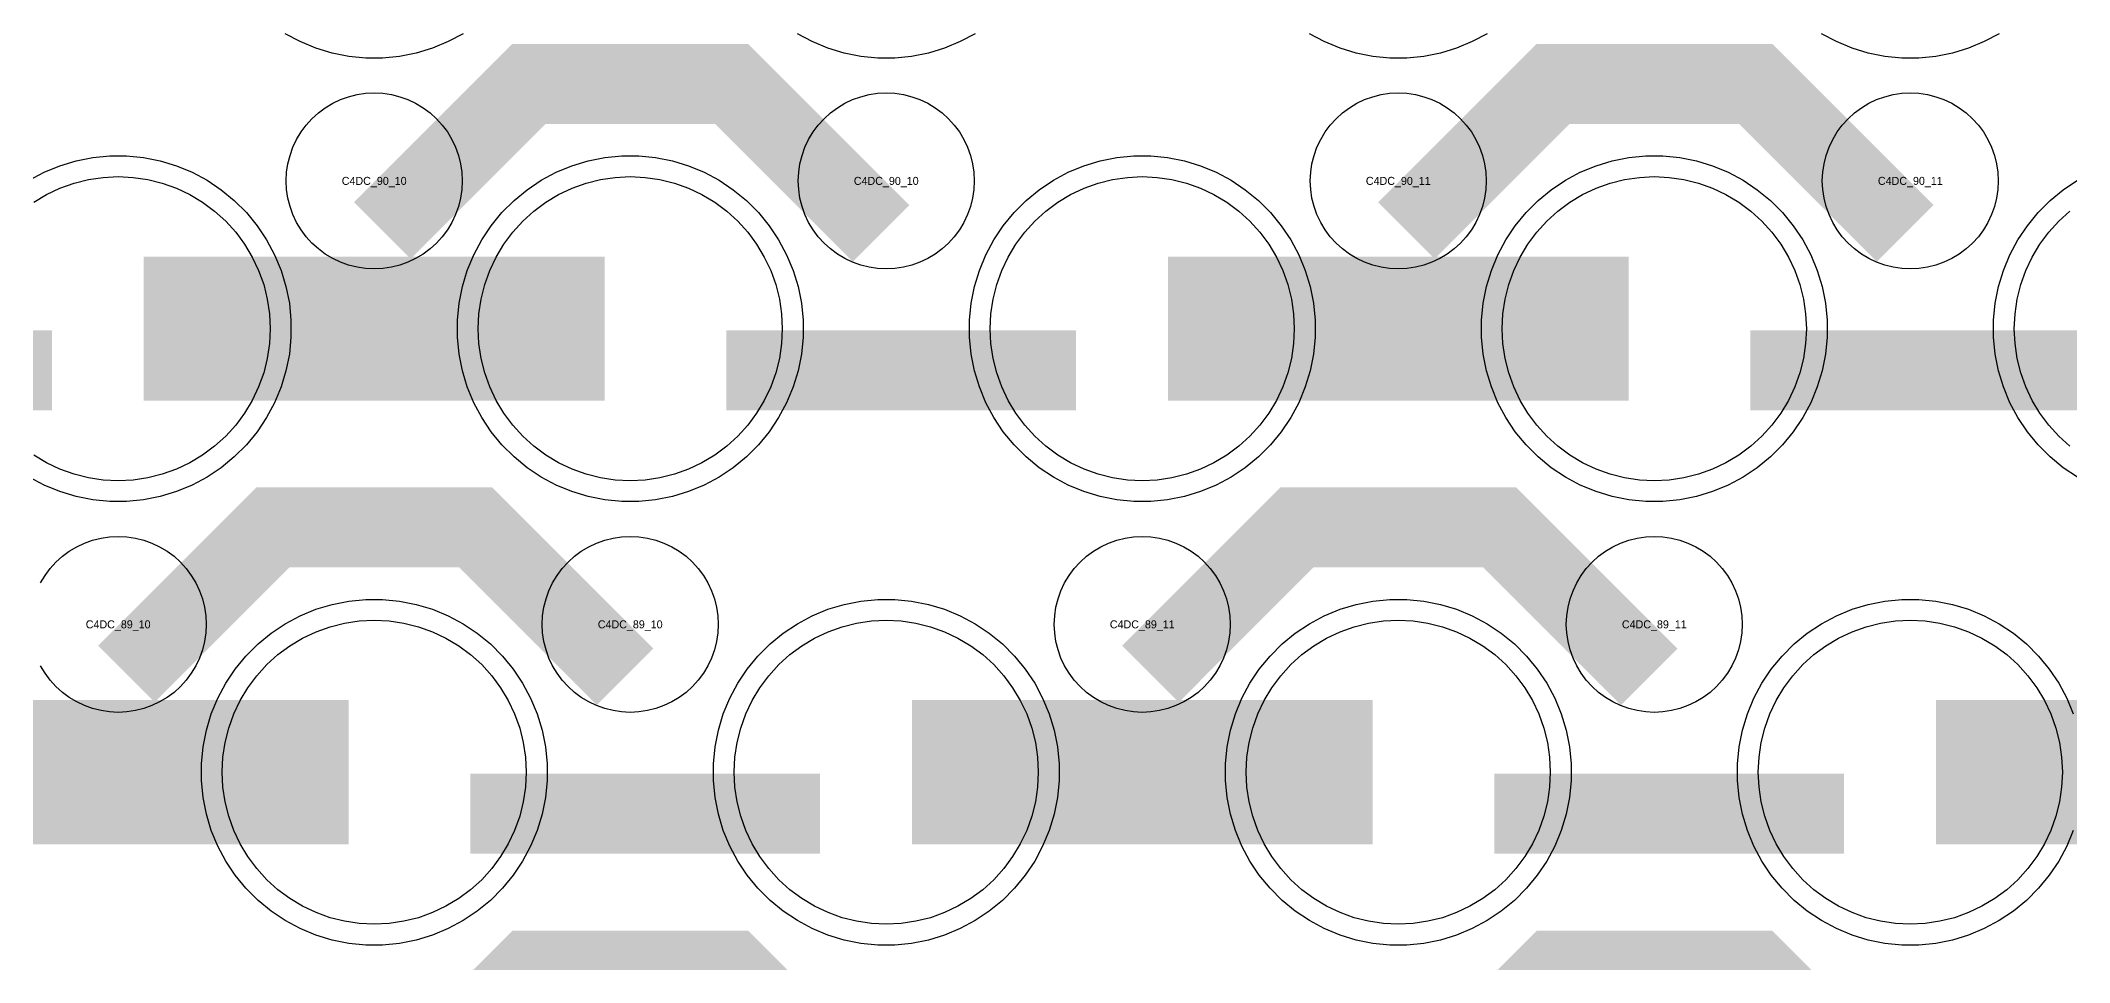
# Model space of a CAD drawing. Extents: x -11880 to 11880, y -14992 to 14992.
# Drawn here: x -8824 to -8190, y -2567 to -2279 of the extents above; entities that cross this region are included whole.
import ezdxf
from ezdxf.enums import TextEntityAlignment as Align

# ---------------------------------------------------------------- set-up
doc = ezdxf.new("R2010")
doc.units = 0
doc.header["$MEASUREMENT"] = 0
for name, color, linetype in [('GDS_775_DT_237', 138, 'CONTINUOUS'), ('RDL1_FS', 34, 'CONTINUOUS'), ('RDL_BS', 160, 'CONTINUOUS')]:
    doc.layers.add(name, color=color, linetype=linetype)

msp = doc.modelspace()

# ---------------------------------------------------------------- linework, layer by layer
at = {"layer": 'RDL1_FS', "color": 11, "true_color": 0xf27172}
for points in [[(-8826.395, -2329.298), (-8822.395, -2326.9), (-8818.181, -2324.908), (-8813.791, -2323.336), (-8809.268, -2322.204), (-8804.657, -2321.52), (-8800, -2321.291), (-8795.343, -2321.52), (-8790.732, -2322.204), (-8786.209, -2323.336), (-8781.819, -2324.908), (-8777.605, -2326.9), (-8773.605, -2329.298), (-8769.86, -2332.076), (-8766.406, -2335.206), (-8763.276, -2338.66), (-8760.498, -2342.405), (-8758.1, -2346.405), (-8756.108, -2350.619), (-8754.536, -2355.009), (-8753.404, -2359.532), (-8752.72, -2364.143), (-8752.491, -2368.8), (-8752.72, -2373.457), (-8753.404, -2378.068), (-8754.536, -2382.591), (-8756.108, -2386.981), (-8758.1, -2391.195), (-8760.498, -2395.195), (-8763.276, -2398.94), (-8766.406, -2402.394), (-8769.86, -2405.524), (-8773.605, -2408.302), (-8777.605, -2410.7), (-8781.819, -2412.692), (-8786.209, -2414.264), (-8790.732, -2415.396), (-8795.343, -2416.08), (-8800, -2416.309), (-8804.657, -2416.08), (-8809.268, -2415.396), (-8813.791, -2414.264), (-8818.181, -2412.692), (-8822.395, -2410.7), (-8826.395, -2408.302)], [(-8190.14, -2405.524), (-8193.594, -2402.394), (-8196.724, -2398.94), (-8199.502, -2395.195), (-8201.9, -2391.195), (-8203.892, -2386.981), (-8205.464, -2382.591), (-8206.596, -2378.068), (-8207.28, -2373.457), (-8207.509, -2368.8), (-8207.28, -2364.143), (-8206.596, -2359.532), (-8205.464, -2355.009), (-8203.892, -2350.619), (-8201.9, -2346.405), (-8199.502, -2342.405), (-8196.724, -2338.66), (-8193.594, -2335.206), (-8190.14, -2332.076)]]:
    msp.add_lwpolyline(points, dxfattribs=at)
for points in [[(-8640, -2416.309), (-8644.657, -2416.08), (-8649.268, -2415.396), (-8653.791, -2414.264), (-8658.181, -2412.692), (-8662.395, -2410.7), (-8666.395, -2408.302), (-8670.14, -2405.524), (-8673.594, -2402.394), (-8676.724, -2398.94), (-8679.502, -2395.195), (-8681.9, -2391.195), (-8683.892, -2386.981), (-8685.464, -2382.591), (-8686.596, -2378.068), (-8687.28, -2373.457), (-8687.509, -2368.8), (-8687.28, -2364.143), (-8686.596, -2359.532), (-8685.464, -2355.009), (-8683.892, -2350.619), (-8681.9, -2346.405), (-8679.502, -2342.405), (-8676.724, -2338.66), (-8673.594, -2335.206), (-8670.14, -2332.076), (-8666.395, -2329.298), (-8662.395, -2326.9), (-8658.181, -2324.908), (-8653.791, -2323.336), (-8649.268, -2322.204), (-8644.657, -2321.52), (-8640, -2321.291), (-8635.343, -2321.52), (-8630.732, -2322.204), (-8626.209, -2323.336), (-8621.819, -2324.908), (-8617.605, -2326.9), (-8613.605, -2329.298), (-8609.86, -2332.076), (-8606.406, -2335.206), (-8603.276, -2338.66), (-8600.498, -2342.405), (-8598.1, -2346.405), (-8596.108, -2350.619), (-8594.536, -2355.009), (-8593.404, -2359.532), (-8592.72, -2364.143), (-8592.491, -2368.8), (-8592.72, -2373.457), (-8593.404, -2378.068), (-8594.536, -2382.591), (-8596.108, -2386.981), (-8598.1, -2391.195), (-8600.498, -2395.195), (-8603.276, -2398.94), (-8606.406, -2402.394), (-8609.86, -2405.524), (-8613.605, -2408.302), (-8617.605, -2410.7), (-8621.819, -2412.692), (-8626.209, -2414.264), (-8630.732, -2415.396), (-8635.343, -2416.08)], [(-8480, -2416.309), (-8484.657, -2416.08), (-8489.268, -2415.396), (-8493.791, -2414.264), (-8498.181, -2412.692), (-8502.395, -2410.7), (-8506.395, -2408.302), (-8510.14, -2405.524), (-8513.594, -2402.394), (-8516.724, -2398.94), (-8519.502, -2395.195), (-8521.9, -2391.195), (-8523.892, -2386.981), (-8525.464, -2382.591), (-8526.596, -2378.068), (-8527.28, -2373.457), (-8527.509, -2368.8), (-8527.28, -2364.143), (-8526.596, -2359.532), (-8525.464, -2355.009), (-8523.892, -2350.619), (-8521.9, -2346.405), (-8519.502, -2342.405), (-8516.724, -2338.66), (-8513.594, -2335.206), (-8510.14, -2332.076), (-8506.395, -2329.298), (-8502.395, -2326.9), (-8498.181, -2324.908), (-8493.791, -2323.336), (-8489.268, -2322.204), (-8484.657, -2321.52), (-8480, -2321.291), (-8475.343, -2321.52), (-8470.732, -2322.204), (-8466.209, -2323.336), (-8461.819, -2324.908), (-8457.605, -2326.9), (-8453.605, -2329.298), (-8449.86, -2332.076), (-8446.406, -2335.206), (-8443.276, -2338.66), (-8440.498, -2342.405), (-8438.1, -2346.405), (-8436.108, -2350.619), (-8434.536, -2355.009), (-8433.404, -2359.532), (-8432.72, -2364.143), (-8432.491, -2368.8), (-8432.72, -2373.457), (-8433.404, -2378.068), (-8434.536, -2382.591), (-8436.108, -2386.981), (-8438.1, -2391.195), (-8440.498, -2395.195), (-8443.276, -2398.94), (-8446.406, -2402.394), (-8449.86, -2405.524), (-8453.605, -2408.302), (-8457.605, -2410.7), (-8461.819, -2412.692), (-8466.209, -2414.264), (-8470.732, -2415.396), (-8475.343, -2416.08)], [(-8320, -2416.309), (-8324.657, -2416.08), (-8329.268, -2415.396), (-8333.791, -2414.264), (-8338.181, -2412.692), (-8342.395, -2410.7), (-8346.395, -2408.302), (-8350.14, -2405.524), (-8353.594, -2402.394), (-8356.724, -2398.94), (-8359.502, -2395.195), (-8361.9, -2391.195), (-8363.892, -2386.981), (-8365.464, -2382.591), (-8366.596, -2378.068), (-8367.28, -2373.457), (-8367.509, -2368.8), (-8367.28, -2364.143), (-8366.596, -2359.532), (-8365.464, -2355.009), (-8363.892, -2350.619), (-8361.9, -2346.405), (-8359.502, -2342.405), (-8356.724, -2338.66), (-8353.594, -2335.206), (-8350.14, -2332.076), (-8346.395, -2329.298), (-8342.395, -2326.9), (-8338.181, -2324.908), (-8333.791, -2323.336), (-8329.268, -2322.204), (-8324.657, -2321.52), (-8320, -2321.291), (-8315.343, -2321.52), (-8310.732, -2322.204), (-8306.209, -2323.336), (-8301.819, -2324.908), (-8297.605, -2326.9), (-8293.605, -2329.298), (-8289.86, -2332.076), (-8286.406, -2335.206), (-8283.276, -2338.66), (-8280.498, -2342.405), (-8278.1, -2346.405), (-8276.108, -2350.619), (-8274.536, -2355.009), (-8273.404, -2359.532), (-8272.72, -2364.143), (-8272.491, -2368.8), (-8272.72, -2373.457), (-8273.404, -2378.068), (-8274.536, -2382.591), (-8276.108, -2386.981), (-8278.1, -2391.195), (-8280.498, -2395.195), (-8283.276, -2398.94), (-8286.406, -2402.394), (-8289.86, -2405.524), (-8293.605, -2408.302), (-8297.605, -2410.7), (-8301.819, -2412.692), (-8306.209, -2414.264), (-8310.732, -2415.396), (-8315.343, -2416.08)]]:
    msp.add_lwpolyline(points, close=True, dxfattribs=at)
for points in [[(-8791.998, -2368.8, 45, 45, 0), (-8719.998, -2368.8, 45, 45, 0)], [(-8719.998, -2368.8, 45, 45, 0), (-8647.998, -2368.8, 45, 45, 0)], [(-8471.998, -2368.8, 45, 45, 0), (-8399.998, -2368.8, 45, 45, 0)], [(-8399.998, -2368.8, 45, 45, 0), (-8327.998, -2368.8, 45, 45, 0)]]:
    msp.add_lwpolyline(points, format="xyseb", dxfattribs=at)
at = {"layer": 'RDL1_FS'}
for points in [[(-8720, -2554.869), (-8724.657, -2554.64), (-8729.268, -2553.956), (-8733.791, -2552.824), (-8738.181, -2551.252), (-8742.395, -2549.26), (-8746.395, -2546.862), (-8750.14, -2544.084), (-8753.594, -2540.954), (-8756.724, -2537.5), (-8759.502, -2533.755), (-8761.9, -2529.755), (-8763.892, -2525.541), (-8765.464, -2521.151), (-8766.596, -2516.628), (-8767.28, -2512.017), (-8767.509, -2507.36), (-8767.28, -2502.703), (-8766.596, -2498.092), (-8765.464, -2493.569), (-8763.892, -2489.179), (-8761.9, -2484.965), (-8759.502, -2480.965), (-8756.724, -2477.22), (-8753.594, -2473.766), (-8750.14, -2470.636), (-8746.395, -2467.858), (-8742.395, -2465.46), (-8738.181, -2463.468), (-8733.791, -2461.896), (-8729.268, -2460.764), (-8724.657, -2460.08), (-8720, -2459.851), (-8715.343, -2460.08), (-8710.732, -2460.764), (-8706.209, -2461.896), (-8701.819, -2463.468), (-8697.605, -2465.46), (-8693.605, -2467.858), (-8689.86, -2470.636), (-8686.406, -2473.766), (-8683.276, -2477.22), (-8680.498, -2480.965), (-8678.1, -2484.965), (-8676.108, -2489.179), (-8674.536, -2493.569), (-8673.404, -2498.092), (-8672.72, -2502.703), (-8672.491, -2507.36), (-8672.72, -2512.017), (-8673.404, -2516.628), (-8674.536, -2521.151), (-8676.108, -2525.541), (-8678.1, -2529.755), (-8680.498, -2533.755), (-8683.276, -2537.5), (-8686.406, -2540.954), (-8689.86, -2544.084), (-8693.605, -2546.862), (-8697.605, -2549.26), (-8701.819, -2551.252), (-8706.209, -2552.824), (-8710.732, -2553.956), (-8715.343, -2554.64)], [(-8560, -2554.869), (-8564.657, -2554.64), (-8569.268, -2553.956), (-8573.791, -2552.824), (-8578.181, -2551.252), (-8582.395, -2549.26), (-8586.395, -2546.862), (-8590.14, -2544.084), (-8593.594, -2540.954), (-8596.724, -2537.5), (-8599.502, -2533.755), (-8601.9, -2529.755), (-8603.892, -2525.541), (-8605.464, -2521.151), (-8606.596, -2516.628), (-8607.28, -2512.017), (-8607.509, -2507.36), (-8607.28, -2502.703), (-8606.596, -2498.092), (-8605.464, -2493.569), (-8603.892, -2489.179), (-8601.9, -2484.965), (-8599.502, -2480.965), (-8596.724, -2477.22), (-8593.594, -2473.766), (-8590.14, -2470.636), (-8586.395, -2467.858), (-8582.395, -2465.46), (-8578.181, -2463.468), (-8573.791, -2461.896), (-8569.268, -2460.764), (-8564.657, -2460.08), (-8560, -2459.851), (-8555.343, -2460.08), (-8550.732, -2460.764), (-8546.209, -2461.896), (-8541.819, -2463.468), (-8537.605, -2465.46), (-8533.605, -2467.858), (-8529.86, -2470.636), (-8526.406, -2473.766), (-8523.276, -2477.22), (-8520.498, -2480.965), (-8518.1, -2484.965), (-8516.108, -2489.179), (-8514.536, -2493.569), (-8513.404, -2498.092), (-8512.72, -2502.703), (-8512.491, -2507.36), (-8512.72, -2512.017), (-8513.404, -2516.628), (-8514.536, -2521.151), (-8516.108, -2525.541), (-8518.1, -2529.755), (-8520.498, -2533.755), (-8523.276, -2537.5), (-8526.406, -2540.954), (-8529.86, -2544.084), (-8533.605, -2546.862), (-8537.605, -2549.26), (-8541.819, -2551.252), (-8546.209, -2552.824), (-8550.732, -2553.956), (-8555.343, -2554.64)], [(-8400, -2554.869), (-8404.657, -2554.64), (-8409.268, -2553.956), (-8413.791, -2552.824), (-8418.181, -2551.252), (-8422.395, -2549.26), (-8426.395, -2546.862), (-8430.14, -2544.084), (-8433.594, -2540.954), (-8436.724, -2537.5), (-8439.502, -2533.755), (-8441.9, -2529.755), (-8443.892, -2525.541), (-8445.464, -2521.151), (-8446.596, -2516.628), (-8447.28, -2512.017), (-8447.509, -2507.36), (-8447.28, -2502.703), (-8446.596, -2498.092), (-8445.464, -2493.569), (-8443.892, -2489.179), (-8441.9, -2484.965), (-8439.502, -2480.965), (-8436.724, -2477.22), (-8433.594, -2473.766), (-8430.14, -2470.636), (-8426.395, -2467.858), (-8422.395, -2465.46), (-8418.181, -2463.468), (-8413.791, -2461.896), (-8409.268, -2460.764), (-8404.657, -2460.08), (-8400, -2459.851), (-8395.343, -2460.08), (-8390.732, -2460.764), (-8386.209, -2461.896), (-8381.819, -2463.468), (-8377.605, -2465.46), (-8373.605, -2467.858), (-8369.86, -2470.636), (-8366.406, -2473.766), (-8363.276, -2477.22), (-8360.498, -2480.965), (-8358.1, -2484.965), (-8356.108, -2489.179), (-8354.536, -2493.569), (-8353.404, -2498.092), (-8352.72, -2502.703), (-8352.491, -2507.36), (-8352.72, -2512.017), (-8353.404, -2516.628), (-8354.536, -2521.151), (-8356.108, -2525.541), (-8358.1, -2529.755), (-8360.498, -2533.755), (-8363.276, -2537.5), (-8366.406, -2540.954), (-8369.86, -2544.084), (-8373.605, -2546.862), (-8377.605, -2549.26), (-8381.819, -2551.252), (-8386.209, -2552.824), (-8390.732, -2553.956), (-8395.343, -2554.64)], [(-8240, -2554.869), (-8244.657, -2554.64), (-8249.268, -2553.956), (-8253.791, -2552.824), (-8258.181, -2551.252), (-8262.395, -2549.26), (-8266.395, -2546.862), (-8270.14, -2544.084), (-8273.594, -2540.954), (-8276.724, -2537.5), (-8279.502, -2533.755), (-8281.9, -2529.755), (-8283.892, -2525.541), (-8285.464, -2521.151), (-8286.596, -2516.628), (-8287.28, -2512.017), (-8287.509, -2507.36), (-8287.28, -2502.703), (-8286.596, -2498.092), (-8285.464, -2493.569), (-8283.892, -2489.179), (-8281.9, -2484.965), (-8279.502, -2480.965), (-8276.724, -2477.22), (-8273.594, -2473.766), (-8270.14, -2470.636), (-8266.395, -2467.858), (-8262.395, -2465.46), (-8258.181, -2463.468), (-8253.791, -2461.896), (-8249.268, -2460.764), (-8244.657, -2460.08), (-8240, -2459.851), (-8235.343, -2460.08), (-8230.732, -2460.764), (-8226.209, -2461.896), (-8221.819, -2463.468), (-8217.605, -2465.46), (-8213.605, -2467.858), (-8209.86, -2470.636), (-8206.406, -2473.766), (-8203.276, -2477.22), (-8200.498, -2480.965), (-8198.1, -2484.965), (-8196.108, -2489.179), (-8194.536, -2493.569), (-8193.404, -2498.092), (-8192.72, -2502.703), (-8192.491, -2507.36), (-8192.72, -2512.017), (-8193.404, -2516.628), (-8194.536, -2521.151), (-8196.108, -2525.541), (-8198.1, -2529.755), (-8200.498, -2533.755), (-8203.276, -2537.5), (-8206.406, -2540.954), (-8209.86, -2544.084), (-8213.605, -2546.862), (-8217.605, -2549.26), (-8221.819, -2551.252), (-8226.209, -2552.824), (-8230.732, -2553.956), (-8235.343, -2554.64)]]:
    msp.add_lwpolyline(points, close=True, dxfattribs=at)
for points in [[(-8871.998, -2507.36, 45, 45, 0), (-8799.998, -2507.36, 45, 45, 0)], [(-8799.998, -2507.36, 45, 45, 0), (-8727.998, -2507.36, 45, 45, 0)], [(-8551.998, -2507.36, 45, 45, 0), (-8479.998, -2507.36, 45, 45, 0)], [(-8479.998, -2507.36, 45, 45, 0), (-8407.998, -2507.36, 45, 45, 0)], [(-8231.998, -2507.36, 45, 45, 0), (-8159.998, -2507.36, 45, 45, 0)]]:
    msp.add_lwpolyline(points, format="xyseb", dxfattribs=at)
at = {"layer": 'RDL_BS', "color": 11, "true_color": 0xf27172}
for points in [[(-8692.223, -2276.618), (-8696.885, -2279.11), (-8701.795, -2281.141), (-8706.835, -2282.672), (-8712.062, -2283.718), (-8717.356, -2284.235), (-8722.644, -2284.235), (-8727.938, -2283.718), (-8733.165, -2282.672), (-8738.205, -2281.141), (-8743.115, -2279.11), (-8747.777, -2276.618)], [(-8532.223, -2276.618), (-8536.885, -2279.11), (-8541.795, -2281.141), (-8546.835, -2282.672), (-8552.062, -2283.718), (-8557.356, -2284.235), (-8562.644, -2284.235), (-8567.938, -2283.718), (-8573.165, -2282.672), (-8578.205, -2281.141), (-8583.115, -2279.11), (-8587.777, -2276.618)], [(-8372.223, -2276.618), (-8376.885, -2279.11), (-8381.795, -2281.141), (-8386.835, -2282.672), (-8392.062, -2283.718), (-8397.356, -2284.235), (-8402.644, -2284.235), (-8407.938, -2283.718), (-8413.165, -2282.672), (-8418.205, -2281.141), (-8423.115, -2279.11), (-8427.777, -2276.618)], [(-8212.223, -2276.618), (-8216.885, -2279.11), (-8221.795, -2281.141), (-8226.835, -2282.672), (-8232.062, -2283.718), (-8237.356, -2284.235), (-8242.644, -2284.235), (-8247.938, -2283.718), (-8253.165, -2282.672), (-8258.205, -2281.141), (-8263.115, -2279.11), (-8267.777, -2276.618)], [(-8827.777, -2322.417), (-8823.115, -2319.925), (-8818.205, -2317.894), (-8813.165, -2316.363), (-8807.938, -2315.317), (-8802.644, -2314.8), (-8797.356, -2314.8), (-8792.062, -2315.317), (-8786.835, -2316.363), (-8781.795, -2317.894), (-8776.885, -2319.925), (-8772.223, -2322.417), (-8767.809, -2325.364), (-8763.708, -2328.726), (-8759.926, -2332.508), (-8756.564, -2336.609), (-8753.617, -2341.023), (-8751.125, -2345.685), (-8749.094, -2350.595), (-8747.563, -2355.635), (-8746.517, -2360.862), (-8746, -2366.156), (-8746, -2371.444), (-8746.517, -2376.738), (-8747.563, -2381.965), (-8749.094, -2387.005), (-8751.125, -2391.915), (-8753.617, -2396.577), (-8756.564, -2400.991), (-8759.926, -2405.092), (-8763.708, -2408.874), (-8767.809, -2412.236), (-8772.223, -2415.183), (-8776.885, -2417.675), (-8781.795, -2419.706), (-8786.835, -2421.237), (-8792.062, -2422.283), (-8797.356, -2422.8), (-8802.644, -2422.8), (-8807.938, -2422.283), (-8813.165, -2421.237), (-8818.205, -2419.706), (-8823.115, -2417.675), (-8827.777, -2415.183)], [(-8187.777, -2415.183), (-8192.191, -2412.236), (-8196.292, -2408.874), (-8200.074, -2405.092), (-8203.436, -2400.991), (-8206.383, -2396.577), (-8208.875, -2391.915), (-8210.906, -2387.005), (-8212.437, -2381.965), (-8213.483, -2376.738), (-8214, -2371.444), (-8214, -2366.156), (-8213.483, -2360.862), (-8212.437, -2355.635), (-8210.906, -2350.595), (-8208.875, -2345.685), (-8206.383, -2341.023), (-8203.436, -2336.609), (-8200.074, -2332.508), (-8196.292, -2328.726), (-8192.191, -2325.364), (-8187.777, -2322.417)]]:
    msp.add_lwpolyline(points, dxfattribs=at)
at = {"layer": 'RDL_BS'}
for points in [[(-8717.438, -2338.114, 25, 25, 0), (-8671.623, -2292.299, 25, 25, 0), (-8638.07, -2292.299, 25, 25, 0)], [(-8561.599, -2339.013, 25, 25, 0), (-8608.313, -2292.299, 25, 25, 0), (-8638.071, -2292.299, 25, 25, 0)], [(-8397.438, -2338.114, 25, 25, 0), (-8351.623, -2292.299, 25, 25, 0), (-8318.07, -2292.299, 25, 25, 0)], [(-8241.599, -2339.013, 25, 25, 0), (-8288.313, -2292.299, 25, 25, 0), (-8318.071, -2292.299, 25, 25, 0)], [(-8797.438, -2476.674, 25, 25, 0), (-8751.623, -2430.859, 25, 25, 0), (-8718.07, -2430.859, 25, 25, 0)], [(-8641.599, -2477.573, 25, 25, 0), (-8688.313, -2430.859, 25, 25, 0), (-8718.071, -2430.859, 25, 25, 0)], [(-8477.438, -2476.674, 25, 25, 0), (-8431.623, -2430.859, 25, 25, 0), (-8398.07, -2430.859, 25, 25, 0)], [(-8321.599, -2477.573, 25, 25, 0), (-8368.313, -2430.859, 25, 25, 0), (-8398.071, -2430.859, 25, 25, 0)], [(-8689.984, -2520.373, 25, 25, 0), (-8580.719, -2520.373, 25, 25, 0)], [(-8369.984, -2520.373, 25, 25, 0), (-8260.719, -2520.373, 25, 25, 0)], [(-8717.438, -2615.239, 25, 25, 0), (-8671.623, -2569.424, 25, 25, 0), (-8638.07, -2569.424, 25, 25, 0)], [(-8561.599, -2616.138, 25, 25, 0), (-8608.313, -2569.424, 25, 25, 0), (-8638.071, -2569.424, 25, 25, 0)], [(-8397.438, -2615.239, 25, 25, 0), (-8351.623, -2569.424, 25, 25, 0), (-8318.07, -2569.424, 25, 25, 0)], [(-8241.599, -2616.138, 25, 25, 0), (-8288.313, -2569.424, 25, 25, 0), (-8318.071, -2569.424, 25, 25, 0)]]:
    msp.add_lwpolyline(points, format="xyseb", dxfattribs=at)
for points in [[(-8720, -2350.106), (-8722.693, -2349.974), (-8725.365, -2349.578), (-8727.984, -2348.921), (-8730.519, -2348.014), (-8732.956, -2346.862), (-8735.28, -2345.469), (-8737.443, -2343.866), (-8739.442, -2342.054), (-8741.254, -2340.055), (-8742.857, -2337.892), (-8744.25, -2335.568), (-8745.402, -2333.131), (-8746.309, -2330.596), (-8746.966, -2327.977), (-8747.362, -2325.305), (-8747.494, -2322.612), (-8747.362, -2319.919), (-8746.966, -2317.247), (-8746.309, -2314.628), (-8745.402, -2312.093), (-8744.25, -2309.656), (-8742.857, -2307.332), (-8741.254, -2305.169), (-8739.442, -2303.17), (-8737.443, -2301.358), (-8735.28, -2299.755), (-8732.956, -2298.362), (-8730.519, -2297.21), (-8727.984, -2296.303), (-8725.365, -2295.646), (-8722.693, -2295.25), (-8720, -2295.118), (-8717.307, -2295.25), (-8714.635, -2295.646), (-8712.016, -2296.303), (-8709.481, -2297.21), (-8707.044, -2298.362), (-8704.72, -2299.755), (-8702.557, -2301.358), (-8700.558, -2303.17), (-8698.746, -2305.169), (-8697.143, -2307.332), (-8695.75, -2309.656), (-8694.598, -2312.093), (-8693.691, -2314.628), (-8693.034, -2317.247), (-8692.638, -2319.919), (-8692.506, -2322.612), (-8692.638, -2325.305), (-8693.034, -2327.977), (-8693.691, -2330.596), (-8694.598, -2333.131), (-8695.75, -2335.568), (-8697.143, -2337.892), (-8698.746, -2340.055), (-8700.558, -2342.054), (-8702.557, -2343.866), (-8704.72, -2345.469), (-8707.044, -2346.862), (-8709.481, -2348.014), (-8712.016, -2348.921), (-8714.635, -2349.578), (-8717.307, -2349.974)], [(-8560, -2350.106), (-8562.693, -2349.974), (-8565.365, -2349.578), (-8567.984, -2348.921), (-8570.519, -2348.014), (-8572.956, -2346.862), (-8575.28, -2345.469), (-8577.443, -2343.866), (-8579.442, -2342.054), (-8581.254, -2340.055), (-8582.857, -2337.892), (-8584.25, -2335.568), (-8585.402, -2333.131), (-8586.309, -2330.596), (-8586.966, -2327.977), (-8587.362, -2325.305), (-8587.494, -2322.612), (-8587.362, -2319.919), (-8586.966, -2317.247), (-8586.309, -2314.628), (-8585.402, -2312.093), (-8584.25, -2309.656), (-8582.857, -2307.332), (-8581.254, -2305.169), (-8579.442, -2303.17), (-8577.443, -2301.358), (-8575.28, -2299.755), (-8572.956, -2298.362), (-8570.519, -2297.21), (-8567.984, -2296.303), (-8565.365, -2295.646), (-8562.693, -2295.25), (-8560, -2295.118), (-8557.307, -2295.25), (-8554.635, -2295.646), (-8552.016, -2296.303), (-8549.481, -2297.21), (-8547.044, -2298.362), (-8544.72, -2299.755), (-8542.557, -2301.358), (-8540.558, -2303.17), (-8538.746, -2305.169), (-8537.143, -2307.332), (-8535.75, -2309.656), (-8534.598, -2312.093), (-8533.691, -2314.628), (-8533.034, -2317.247), (-8532.638, -2319.919), (-8532.506, -2322.612), (-8532.638, -2325.305), (-8533.034, -2327.977), (-8533.691, -2330.596), (-8534.598, -2333.131), (-8535.75, -2335.568), (-8537.143, -2337.892), (-8538.746, -2340.055), (-8540.558, -2342.054), (-8542.557, -2343.866), (-8544.72, -2345.469), (-8547.044, -2346.862), (-8549.481, -2348.014), (-8552.016, -2348.921), (-8554.635, -2349.578), (-8557.307, -2349.974)], [(-8400, -2350.106), (-8402.693, -2349.974), (-8405.365, -2349.578), (-8407.984, -2348.921), (-8410.519, -2348.014), (-8412.956, -2346.862), (-8415.28, -2345.469), (-8417.443, -2343.866), (-8419.442, -2342.054), (-8421.254, -2340.055), (-8422.857, -2337.892), (-8424.25, -2335.568), (-8425.402, -2333.131), (-8426.309, -2330.596), (-8426.966, -2327.977), (-8427.362, -2325.305), (-8427.494, -2322.612), (-8427.362, -2319.919), (-8426.966, -2317.247), (-8426.309, -2314.628), (-8425.402, -2312.093), (-8424.25, -2309.656), (-8422.857, -2307.332), (-8421.254, -2305.169), (-8419.442, -2303.17), (-8417.443, -2301.358), (-8415.28, -2299.755), (-8412.956, -2298.362), (-8410.519, -2297.21), (-8407.984, -2296.303), (-8405.365, -2295.646), (-8402.693, -2295.25), (-8400, -2295.118), (-8397.307, -2295.25), (-8394.635, -2295.646), (-8392.016, -2296.303), (-8389.481, -2297.21), (-8387.044, -2298.362), (-8384.72, -2299.755), (-8382.557, -2301.358), (-8380.558, -2303.17), (-8378.746, -2305.169), (-8377.143, -2307.332), (-8375.75, -2309.656), (-8374.598, -2312.093), (-8373.691, -2314.628), (-8373.034, -2317.247), (-8372.638, -2319.919), (-8372.506, -2322.612), (-8372.638, -2325.305), (-8373.034, -2327.977), (-8373.691, -2330.596), (-8374.598, -2333.131), (-8375.75, -2335.568), (-8377.143, -2337.892), (-8378.746, -2340.055), (-8380.558, -2342.054), (-8382.557, -2343.866), (-8384.72, -2345.469), (-8387.044, -2346.862), (-8389.481, -2348.014), (-8392.016, -2348.921), (-8394.635, -2349.578), (-8397.307, -2349.974)], [(-8240, -2350.106), (-8242.693, -2349.974), (-8245.365, -2349.578), (-8247.984, -2348.921), (-8250.519, -2348.014), (-8252.956, -2346.862), (-8255.28, -2345.469), (-8257.443, -2343.866), (-8259.442, -2342.054), (-8261.254, -2340.055), (-8262.857, -2337.892), (-8264.25, -2335.568), (-8265.402, -2333.131), (-8266.309, -2330.596), (-8266.966, -2327.977), (-8267.362, -2325.305), (-8267.494, -2322.612), (-8267.362, -2319.919), (-8266.966, -2317.247), (-8266.309, -2314.628), (-8265.402, -2312.093), (-8264.25, -2309.656), (-8262.857, -2307.332), (-8261.254, -2305.169), (-8259.442, -2303.17), (-8257.443, -2301.358), (-8255.28, -2299.755), (-8252.956, -2298.362), (-8250.519, -2297.21), (-8247.984, -2296.303), (-8245.365, -2295.646), (-8242.693, -2295.25), (-8240, -2295.118), (-8237.307, -2295.25), (-8234.635, -2295.646), (-8232.016, -2296.303), (-8229.481, -2297.21), (-8227.044, -2298.362), (-8224.72, -2299.755), (-8222.557, -2301.358), (-8220.558, -2303.17), (-8218.746, -2305.169), (-8217.143, -2307.332), (-8215.75, -2309.656), (-8214.598, -2312.093), (-8213.691, -2314.628), (-8213.034, -2317.247), (-8212.638, -2319.919), (-8212.506, -2322.612), (-8212.638, -2325.305), (-8213.034, -2327.977), (-8213.691, -2330.596), (-8214.598, -2333.131), (-8215.75, -2335.568), (-8217.143, -2337.892), (-8218.746, -2340.055), (-8220.558, -2342.054), (-8222.557, -2343.866), (-8224.72, -2345.469), (-8227.044, -2346.862), (-8229.481, -2348.014), (-8232.016, -2348.921), (-8234.635, -2349.578), (-8237.307, -2349.974)], [(-8640, -2488.666), (-8642.693, -2488.534), (-8645.365, -2488.138), (-8647.984, -2487.481), (-8650.519, -2486.574), (-8652.956, -2485.422), (-8655.28, -2484.029), (-8657.443, -2482.426), (-8659.442, -2480.614), (-8661.254, -2478.615), (-8662.857, -2476.452), (-8664.25, -2474.128), (-8665.402, -2471.691), (-8666.309, -2469.156), (-8666.966, -2466.537), (-8667.362, -2463.865), (-8667.494, -2461.172), (-8667.362, -2458.479), (-8666.966, -2455.807), (-8666.309, -2453.188), (-8665.402, -2450.653), (-8664.25, -2448.216), (-8662.857, -2445.892), (-8661.254, -2443.729), (-8659.442, -2441.73), (-8657.443, -2439.918), (-8655.28, -2438.315), (-8652.956, -2436.922), (-8650.519, -2435.77), (-8647.984, -2434.863), (-8645.365, -2434.206), (-8642.693, -2433.81), (-8640, -2433.678), (-8637.307, -2433.81), (-8634.635, -2434.206), (-8632.016, -2434.863), (-8629.481, -2435.77), (-8627.044, -2436.922), (-8624.72, -2438.315), (-8622.557, -2439.918), (-8620.558, -2441.73), (-8618.746, -2443.729), (-8617.143, -2445.892), (-8615.75, -2448.216), (-8614.598, -2450.653), (-8613.691, -2453.188), (-8613.034, -2455.807), (-8612.638, -2458.479), (-8612.506, -2461.172), (-8612.638, -2463.865), (-8613.034, -2466.537), (-8613.691, -2469.156), (-8614.598, -2471.691), (-8615.75, -2474.128), (-8617.143, -2476.452), (-8618.746, -2478.615), (-8620.558, -2480.614), (-8622.557, -2482.426), (-8624.72, -2484.029), (-8627.044, -2485.422), (-8629.481, -2486.574), (-8632.016, -2487.481), (-8634.635, -2488.138), (-8637.307, -2488.534)], [(-8480, -2488.666), (-8482.693, -2488.534), (-8485.365, -2488.138), (-8487.984, -2487.481), (-8490.519, -2486.574), (-8492.956, -2485.422), (-8495.28, -2484.029), (-8497.443, -2482.426), (-8499.442, -2480.614), (-8501.254, -2478.615), (-8502.857, -2476.452), (-8504.25, -2474.128), (-8505.402, -2471.691), (-8506.309, -2469.156), (-8506.966, -2466.537), (-8507.362, -2463.865), (-8507.494, -2461.172), (-8507.362, -2458.479), (-8506.966, -2455.807), (-8506.309, -2453.188), (-8505.402, -2450.653), (-8504.25, -2448.216), (-8502.857, -2445.892), (-8501.254, -2443.729), (-8499.442, -2441.73), (-8497.443, -2439.918), (-8495.28, -2438.315), (-8492.956, -2436.922), (-8490.519, -2435.77), (-8487.984, -2434.863), (-8485.365, -2434.206), (-8482.693, -2433.81), (-8480, -2433.678), (-8477.307, -2433.81), (-8474.635, -2434.206), (-8472.016, -2434.863), (-8469.481, -2435.77), (-8467.044, -2436.922), (-8464.72, -2438.315), (-8462.557, -2439.918), (-8460.558, -2441.73), (-8458.746, -2443.729), (-8457.143, -2445.892), (-8455.75, -2448.216), (-8454.598, -2450.653), (-8453.691, -2453.188), (-8453.034, -2455.807), (-8452.638, -2458.479), (-8452.506, -2461.172), (-8452.638, -2463.865), (-8453.034, -2466.537), (-8453.691, -2469.156), (-8454.598, -2471.691), (-8455.75, -2474.128), (-8457.143, -2476.452), (-8458.746, -2478.615), (-8460.558, -2480.614), (-8462.557, -2482.426), (-8464.72, -2484.029), (-8467.044, -2485.422), (-8469.481, -2486.574), (-8472.016, -2487.481), (-8474.635, -2488.138), (-8477.307, -2488.534)], [(-8320, -2488.666), (-8322.693, -2488.534), (-8325.365, -2488.138), (-8327.984, -2487.481), (-8330.519, -2486.574), (-8332.956, -2485.422), (-8335.28, -2484.029), (-8337.443, -2482.426), (-8339.442, -2480.614), (-8341.254, -2478.615), (-8342.857, -2476.452), (-8344.25, -2474.128), (-8345.402, -2471.691), (-8346.309, -2469.156), (-8346.966, -2466.537), (-8347.362, -2463.865), (-8347.494, -2461.172), (-8347.362, -2458.479), (-8346.966, -2455.807), (-8346.309, -2453.188), (-8345.402, -2450.653), (-8344.25, -2448.216), (-8342.857, -2445.892), (-8341.254, -2443.729), (-8339.442, -2441.73), (-8337.443, -2439.918), (-8335.28, -2438.315), (-8332.956, -2436.922), (-8330.519, -2435.77), (-8327.984, -2434.863), (-8325.365, -2434.206), (-8322.693, -2433.81), (-8320, -2433.678), (-8317.307, -2433.81), (-8314.635, -2434.206), (-8312.016, -2434.863), (-8309.481, -2435.77), (-8307.044, -2436.922), (-8304.72, -2438.315), (-8302.557, -2439.918), (-8300.558, -2441.73), (-8298.746, -2443.729), (-8297.143, -2445.892), (-8295.75, -2448.216), (-8294.598, -2450.653), (-8293.691, -2453.188), (-8293.034, -2455.807), (-8292.638, -2458.479), (-8292.506, -2461.172), (-8292.638, -2463.865), (-8293.034, -2466.537), (-8293.691, -2469.156), (-8294.598, -2471.691), (-8295.75, -2474.128), (-8297.143, -2476.452), (-8298.746, -2478.615), (-8300.558, -2480.614), (-8302.557, -2482.426), (-8304.72, -2484.029), (-8307.044, -2485.422), (-8309.481, -2486.574), (-8312.016, -2487.481), (-8314.635, -2488.138), (-8317.307, -2488.534)], [(-8722.644, -2561.36), (-8727.938, -2560.843), (-8733.165, -2559.797), (-8738.205, -2558.266), (-8743.115, -2556.235), (-8747.777, -2553.743), (-8752.191, -2550.796), (-8756.292, -2547.434), (-8760.074, -2543.652), (-8763.436, -2539.551), (-8766.383, -2535.137), (-8768.875, -2530.475), (-8770.906, -2525.565), (-8772.437, -2520.525), (-8773.483, -2515.298), (-8774, -2510.004), (-8774, -2504.716), (-8773.483, -2499.422), (-8772.437, -2494.195), (-8770.906, -2489.155), (-8768.875, -2484.245), (-8766.383, -2479.583), (-8763.436, -2475.169), (-8760.074, -2471.068), (-8756.292, -2467.286), (-8752.191, -2463.924), (-8747.777, -2460.977), (-8743.115, -2458.485), (-8738.205, -2456.454), (-8733.165, -2454.923), (-8727.938, -2453.877), (-8722.644, -2453.36), (-8717.356, -2453.36), (-8712.062, -2453.877), (-8706.835, -2454.923), (-8701.795, -2456.454), (-8696.885, -2458.485), (-8692.223, -2460.977), (-8687.809, -2463.924), (-8683.708, -2467.286), (-8679.926, -2471.068), (-8676.564, -2475.169), (-8673.617, -2479.583), (-8671.125, -2484.245), (-8669.094, -2489.155), (-8667.563, -2494.195), (-8666.517, -2499.422), (-8666, -2504.716), (-8666, -2510.004), (-8666.517, -2515.298), (-8667.563, -2520.525), (-8669.094, -2525.565), (-8671.125, -2530.475), (-8673.617, -2535.137), (-8676.564, -2539.551), (-8679.926, -2543.652), (-8683.708, -2547.434), (-8687.809, -2550.796), (-8692.223, -2553.743), (-8696.885, -2556.235), (-8701.795, -2558.266), (-8706.835, -2559.797), (-8712.062, -2560.843), (-8717.356, -2561.36)], [(-8562.644, -2561.36), (-8567.938, -2560.843), (-8573.165, -2559.797), (-8578.205, -2558.266), (-8583.115, -2556.235), (-8587.777, -2553.743), (-8592.191, -2550.796), (-8596.292, -2547.434), (-8600.074, -2543.652), (-8603.436, -2539.551), (-8606.383, -2535.137), (-8608.875, -2530.475), (-8610.906, -2525.565), (-8612.437, -2520.525), (-8613.483, -2515.298), (-8614, -2510.004), (-8614, -2504.716), (-8613.483, -2499.422), (-8612.437, -2494.195), (-8610.906, -2489.155), (-8608.875, -2484.245), (-8606.383, -2479.583), (-8603.436, -2475.169), (-8600.074, -2471.068), (-8596.292, -2467.286), (-8592.191, -2463.924), (-8587.777, -2460.977), (-8583.115, -2458.485), (-8578.205, -2456.454), (-8573.165, -2454.923), (-8567.938, -2453.877), (-8562.644, -2453.36), (-8557.356, -2453.36), (-8552.062, -2453.877), (-8546.835, -2454.923), (-8541.795, -2456.454), (-8536.885, -2458.485), (-8532.223, -2460.977), (-8527.809, -2463.924), (-8523.708, -2467.286), (-8519.926, -2471.068), (-8516.564, -2475.169), (-8513.617, -2479.583), (-8511.125, -2484.245), (-8509.094, -2489.155), (-8507.563, -2494.195), (-8506.517, -2499.422), (-8506, -2504.716), (-8506, -2510.004), (-8506.517, -2515.298), (-8507.563, -2520.525), (-8509.094, -2525.565), (-8511.125, -2530.475), (-8513.617, -2535.137), (-8516.564, -2539.551), (-8519.926, -2543.652), (-8523.708, -2547.434), (-8527.809, -2550.796), (-8532.223, -2553.743), (-8536.885, -2556.235), (-8541.795, -2558.266), (-8546.835, -2559.797), (-8552.062, -2560.843), (-8557.356, -2561.36)], [(-8402.644, -2561.36), (-8407.938, -2560.843), (-8413.165, -2559.797), (-8418.205, -2558.266), (-8423.115, -2556.235), (-8427.777, -2553.743), (-8432.191, -2550.796), (-8436.292, -2547.434), (-8440.074, -2543.652), (-8443.436, -2539.551), (-8446.383, -2535.137), (-8448.875, -2530.475), (-8450.906, -2525.565), (-8452.437, -2520.525), (-8453.483, -2515.298), (-8454, -2510.004), (-8454, -2504.716), (-8453.483, -2499.422), (-8452.437, -2494.195), (-8450.906, -2489.155), (-8448.875, -2484.245), (-8446.383, -2479.583), (-8443.436, -2475.169), (-8440.074, -2471.068), (-8436.292, -2467.286), (-8432.191, -2463.924), (-8427.777, -2460.977), (-8423.115, -2458.485), (-8418.205, -2456.454), (-8413.165, -2454.923), (-8407.938, -2453.877), (-8402.644, -2453.36), (-8397.356, -2453.36), (-8392.062, -2453.877), (-8386.835, -2454.923), (-8381.795, -2456.454), (-8376.885, -2458.485), (-8372.223, -2460.977), (-8367.809, -2463.924), (-8363.708, -2467.286), (-8359.926, -2471.068), (-8356.564, -2475.169), (-8353.617, -2479.583), (-8351.125, -2484.245), (-8349.094, -2489.155), (-8347.563, -2494.195), (-8346.517, -2499.422), (-8346, -2504.716), (-8346, -2510.004), (-8346.517, -2515.298), (-8347.563, -2520.525), (-8349.094, -2525.565), (-8351.125, -2530.475), (-8353.617, -2535.137), (-8356.564, -2539.551), (-8359.926, -2543.652), (-8363.708, -2547.434), (-8367.809, -2550.796), (-8372.223, -2553.743), (-8376.885, -2556.235), (-8381.795, -2558.266), (-8386.835, -2559.797), (-8392.062, -2560.843), (-8397.356, -2561.36)]]:
    msp.add_lwpolyline(points, close=True, dxfattribs=at)
at = {"layer": 'RDL_BS', "color": 11, "true_color": 0xf27172}
for points in [[(-8642.644, -2422.8), (-8647.938, -2422.283), (-8653.165, -2421.237), (-8658.205, -2419.706), (-8663.115, -2417.675), (-8667.777, -2415.183), (-8672.191, -2412.236), (-8676.292, -2408.874), (-8680.074, -2405.092), (-8683.436, -2400.991), (-8686.383, -2396.577), (-8688.875, -2391.915), (-8690.906, -2387.005), (-8692.437, -2381.965), (-8693.483, -2376.738), (-8694, -2371.444), (-8694, -2366.156), (-8693.483, -2360.862), (-8692.437, -2355.635), (-8690.906, -2350.595), (-8688.875, -2345.685), (-8686.383, -2341.023), (-8683.436, -2336.609), (-8680.074, -2332.508), (-8676.292, -2328.726), (-8672.191, -2325.364), (-8667.777, -2322.417), (-8663.115, -2319.925), (-8658.205, -2317.894), (-8653.165, -2316.363), (-8647.938, -2315.317), (-8642.644, -2314.8), (-8637.356, -2314.8), (-8632.062, -2315.317), (-8626.835, -2316.363), (-8621.795, -2317.894), (-8616.885, -2319.925), (-8612.223, -2322.417), (-8607.809, -2325.364), (-8603.708, -2328.726), (-8599.926, -2332.508), (-8596.564, -2336.609), (-8593.617, -2341.023), (-8591.125, -2345.685), (-8589.094, -2350.595), (-8587.563, -2355.635), (-8586.517, -2360.862), (-8586, -2366.156), (-8586, -2371.444), (-8586.517, -2376.738), (-8587.563, -2381.965), (-8589.094, -2387.005), (-8591.125, -2391.915), (-8593.617, -2396.577), (-8596.564, -2400.991), (-8599.926, -2405.092), (-8603.708, -2408.874), (-8607.809, -2412.236), (-8612.223, -2415.183), (-8616.885, -2417.675), (-8621.795, -2419.706), (-8626.835, -2421.237), (-8632.062, -2422.283), (-8637.356, -2422.8)], [(-8482.644, -2422.8), (-8487.938, -2422.283), (-8493.165, -2421.237), (-8498.205, -2419.706), (-8503.115, -2417.675), (-8507.777, -2415.183), (-8512.191, -2412.236), (-8516.292, -2408.874), (-8520.074, -2405.092), (-8523.436, -2400.991), (-8526.383, -2396.577), (-8528.875, -2391.915), (-8530.906, -2387.005), (-8532.437, -2381.965), (-8533.483, -2376.738), (-8534, -2371.444), (-8534, -2366.156), (-8533.483, -2360.862), (-8532.437, -2355.635), (-8530.906, -2350.595), (-8528.875, -2345.685), (-8526.383, -2341.023), (-8523.436, -2336.609), (-8520.074, -2332.508), (-8516.292, -2328.726), (-8512.191, -2325.364), (-8507.777, -2322.417), (-8503.115, -2319.925), (-8498.205, -2317.894), (-8493.165, -2316.363), (-8487.938, -2315.317), (-8482.644, -2314.8), (-8477.356, -2314.8), (-8472.062, -2315.317), (-8466.835, -2316.363), (-8461.795, -2317.894), (-8456.885, -2319.925), (-8452.223, -2322.417), (-8447.809, -2325.364), (-8443.708, -2328.726), (-8439.926, -2332.508), (-8436.564, -2336.609), (-8433.617, -2341.023), (-8431.125, -2345.685), (-8429.094, -2350.595), (-8427.563, -2355.635), (-8426.517, -2360.862), (-8426, -2366.156), (-8426, -2371.444), (-8426.517, -2376.738), (-8427.563, -2381.965), (-8429.094, -2387.005), (-8431.125, -2391.915), (-8433.617, -2396.577), (-8436.564, -2400.991), (-8439.926, -2405.092), (-8443.708, -2408.874), (-8447.809, -2412.236), (-8452.223, -2415.183), (-8456.885, -2417.675), (-8461.795, -2419.706), (-8466.835, -2421.237), (-8472.062, -2422.283), (-8477.356, -2422.8)], [(-8322.644, -2422.8), (-8327.938, -2422.283), (-8333.165, -2421.237), (-8338.205, -2419.706), (-8343.115, -2417.675), (-8347.777, -2415.183), (-8352.191, -2412.236), (-8356.292, -2408.874), (-8360.074, -2405.092), (-8363.436, -2400.991), (-8366.383, -2396.577), (-8368.875, -2391.915), (-8370.906, -2387.005), (-8372.437, -2381.965), (-8373.483, -2376.738), (-8374, -2371.444), (-8374, -2366.156), (-8373.483, -2360.862), (-8372.437, -2355.635), (-8370.906, -2350.595), (-8368.875, -2345.685), (-8366.383, -2341.023), (-8363.436, -2336.609), (-8360.074, -2332.508), (-8356.292, -2328.726), (-8352.191, -2325.364), (-8347.777, -2322.417), (-8343.115, -2319.925), (-8338.205, -2317.894), (-8333.165, -2316.363), (-8327.938, -2315.317), (-8322.644, -2314.8), (-8317.356, -2314.8), (-8312.062, -2315.317), (-8306.835, -2316.363), (-8301.795, -2317.894), (-8296.885, -2319.925), (-8292.223, -2322.417), (-8287.809, -2325.364), (-8283.708, -2328.726), (-8279.926, -2332.508), (-8276.564, -2336.609), (-8273.617, -2341.023), (-8271.125, -2345.685), (-8269.094, -2350.595), (-8267.563, -2355.635), (-8266.517, -2360.862), (-8266, -2366.156), (-8266, -2371.444), (-8266.517, -2376.738), (-8267.563, -2381.965), (-8269.094, -2387.005), (-8271.125, -2391.915), (-8273.617, -2396.577), (-8276.564, -2400.991), (-8279.926, -2405.092), (-8283.708, -2408.874), (-8287.809, -2412.236), (-8292.223, -2415.183), (-8296.885, -2417.675), (-8301.795, -2419.706), (-8306.835, -2421.237), (-8312.062, -2422.283), (-8317.356, -2422.8)]]:
    msp.add_lwpolyline(points, close=True, dxfattribs=at)
for points in [[(-8929.984, -2381.813, 25, 25, 0), (-8820.719, -2381.813, 25, 25, 0)], [(-8609.984, -2381.813, 25, 25, 0), (-8500.719, -2381.813, 25, 25, 0)], [(-8289.984, -2381.813, 25, 25, 0), (-8180.719, -2381.813, 25, 25, 0)]]:
    msp.add_lwpolyline(points, format="xyseb", dxfattribs=at)
at = {"layer": 'RDL_BS'}
for points in [[(-8824.25, -2448.216), (-8822.857, -2445.892), (-8821.254, -2443.729), (-8819.442, -2441.73), (-8817.443, -2439.918), (-8815.28, -2438.315), (-8812.956, -2436.922), (-8810.519, -2435.77), (-8807.984, -2434.863), (-8805.365, -2434.206), (-8802.693, -2433.81), (-8800, -2433.678), (-8797.307, -2433.81), (-8794.635, -2434.206), (-8792.016, -2434.863), (-8789.481, -2435.77), (-8787.044, -2436.922), (-8784.72, -2438.315), (-8782.557, -2439.918), (-8780.558, -2441.73), (-8778.746, -2443.729), (-8777.143, -2445.892), (-8775.75, -2448.216), (-8774.598, -2450.653), (-8773.691, -2453.188), (-8773.034, -2455.807), (-8772.638, -2458.479), (-8772.506, -2461.172), (-8772.638, -2463.865), (-8773.034, -2466.537), (-8773.691, -2469.156), (-8774.598, -2471.691), (-8775.75, -2474.128), (-8777.143, -2476.452), (-8778.746, -2478.615), (-8780.558, -2480.614), (-8782.557, -2482.426), (-8784.72, -2484.029), (-8787.044, -2485.422), (-8789.481, -2486.574), (-8792.016, -2487.481), (-8794.635, -2488.138), (-8797.307, -2488.534), (-8800, -2488.666), (-8802.693, -2488.534), (-8805.365, -2488.138), (-8807.984, -2487.481), (-8810.519, -2486.574), (-8812.956, -2485.422), (-8815.28, -2484.029), (-8817.443, -2482.426), (-8819.442, -2480.614), (-8821.254, -2478.615), (-8822.857, -2476.452), (-8824.25, -2474.128)], [(-8189.094, -2525.565), (-8191.125, -2530.475), (-8193.617, -2535.137), (-8196.564, -2539.551), (-8199.926, -2543.652), (-8203.708, -2547.434), (-8207.809, -2550.796), (-8212.223, -2553.743), (-8216.885, -2556.235), (-8221.795, -2558.266), (-8226.835, -2559.797), (-8232.062, -2560.843), (-8237.356, -2561.36), (-8242.644, -2561.36), (-8247.938, -2560.843), (-8253.165, -2559.797), (-8258.205, -2558.266), (-8263.115, -2556.235), (-8267.777, -2553.743), (-8272.191, -2550.796), (-8276.292, -2547.434), (-8280.074, -2543.652), (-8283.436, -2539.551), (-8286.383, -2535.137), (-8288.875, -2530.475), (-8290.906, -2525.565), (-8292.437, -2520.525), (-8293.483, -2515.298), (-8294, -2510.004), (-8294, -2504.716), (-8293.483, -2499.422), (-8292.437, -2494.195), (-8290.906, -2489.155), (-8288.875, -2484.245), (-8286.383, -2479.583), (-8283.436, -2475.169), (-8280.074, -2471.068), (-8276.292, -2467.286), (-8272.191, -2463.924), (-8267.777, -2460.977), (-8263.115, -2458.485), (-8258.205, -2456.454), (-8253.165, -2454.923), (-8247.938, -2453.877), (-8242.644, -2453.36), (-8237.356, -2453.36), (-8232.062, -2453.877), (-8226.835, -2454.923), (-8221.795, -2456.454), (-8216.885, -2458.485), (-8212.223, -2460.977), (-8207.809, -2463.924), (-8203.708, -2467.286), (-8199.926, -2471.068), (-8196.564, -2475.169), (-8193.617, -2479.583), (-8191.125, -2484.245), (-8189.094, -2489.155)]]:
    msp.add_lwpolyline(points, dxfattribs=at)

# ---------------------------------------------------------------- texts
at = {"layer": 'GDS_775_DT_237'}
for s, p in [('C4DC_90_10', (-8720, -2322.612)), ('C4DC_90_10', (-8720, -2322.612)), ('C4DC_90_10', (-8560, -2322.612)), ('C4DC_90_10', (-8560, -2322.612)), ('C4DC_90_11', (-8400, -2322.612)), ('C4DC_90_11', (-8400, -2322.612)), ('C4DC_90_11', (-8240, -2322.612)), ('C4DC_90_11', (-8240, -2322.612)), ('C4DC_89_10', (-8800, -2461.172)), ('C4DC_89_10', (-8800, -2461.172)), ('C4DC_89_10', (-8640, -2461.172)), ('C4DC_89_10', (-8640, -2461.172)), ('C4DC_89_11', (-8480, -2461.172)), ('C4DC_89_11', (-8480, -2461.172)), ('C4DC_89_11', (-8320, -2461.172)), ('C4DC_89_11', (-8320, -2461.172))]:
    msp.add_text(s, height=2.5, dxfattribs=at).set_placement(p, align=Align.MIDDLE_CENTER)

doc.saveas('drawing.dxf')
